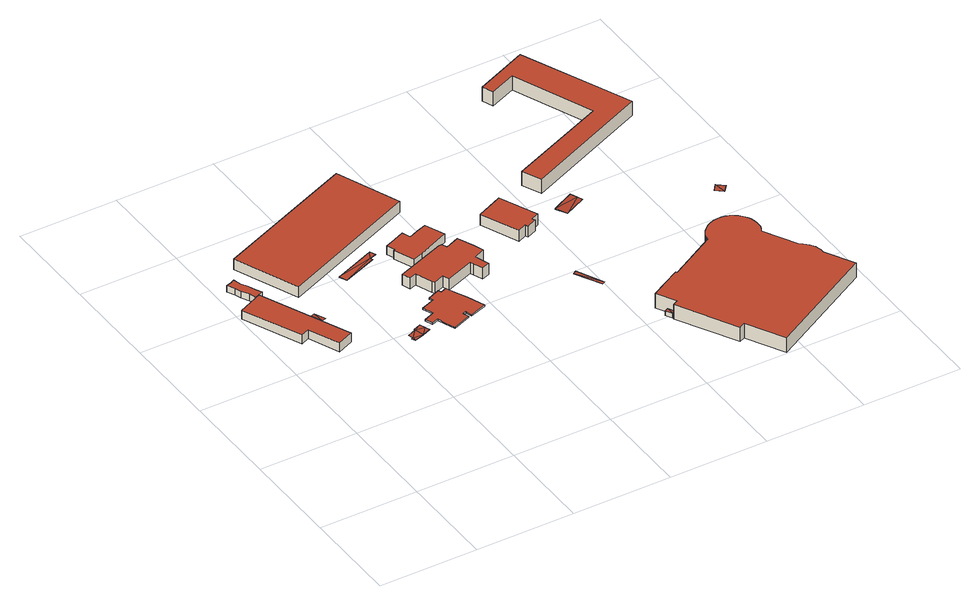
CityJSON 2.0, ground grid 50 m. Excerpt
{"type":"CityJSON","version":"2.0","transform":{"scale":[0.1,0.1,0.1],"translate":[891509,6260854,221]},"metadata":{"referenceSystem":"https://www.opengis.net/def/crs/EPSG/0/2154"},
"CityObjects":{
"building1":{"type":"Building","attributes":{"class":"Building"},"children":["building1-1"]},
"building1-1":{"type":"BuildingPart","parents":["building1"],"geometry":[{"type":"Solid","lod":"2.2","boundaries":[[[[0,1,2,3,4,5]],[[6,7,8,9,10,11]],[[11,10,4,5]],[[10,9,3,4]],[[9,8,2,3]],[[8,7,1,2]],[[7,6,0,1]],[[6,11,5,0]]]],"semantics":{"surfaces":[{"type":"GroundSurface"},{"type":"RoofSurface"},{"type":"WallSurface","on_footprint_edge":true}],"values":[[0,1,2,2,2,2,2,2]]}}]},
"building2":{"type":"Building","attributes":{"class":"Building"},"children":["building2-1"]},
"building2-1":{"type":"BuildingPart","parents":["building2"],"geometry":[{"type":"Solid","lod":"2.2","boundaries":[[[[12,13,14,15,16,17,18,19,20,21,22,23]],[[24,25,26,27,28,29,30,31,32,33,34,35]],[[35,34,22,23]],[[34,33,21,22]],[[33,32,20,21]],[[32,31,19,20]],[[31,30,18,19]],[[30,29,17,18]],[[29,28,16,17]],[[28,27,15,16]],[[27,26,14,15]],[[26,25,13,14]],[[25,24,12,13]],[[24,35,23,12]]]],"semantics":{"surfaces":[{"type":"GroundSurface"},{"type":"RoofSurface"},{"type":"WallSurface","on_footprint_edge":true}],"values":[[0,1,2,2,2,2,2,2,2,2,2,2,2,2]]}}]},
"building3":{"type":"Building","attributes":{"class":"Building"},"children":["building3-1"]},
"building3-1":{"type":"BuildingPart","parents":["building3"],"geometry":[{"type":"MultiSurface","lod":"2.2","boundaries":[[[36,37,38]],[[39,36,38]],[[40,41,42,43]],[[38,37,42,43]],[[37,44,41,42]],[[44,45,40,41]],[[45,38,43,40]]],"semantics":{"surfaces":[{"type":"RoofSurface","rf_azimuth":23.73,"rf_slope":4.4},{"type":"GroundSurface"},{"type":"WallSurface","on_footprint_edge":true}],"values":[0,0,1,2,2,2,2]}}]},
"building4":{"type":"Building","attributes":{"class":"Building"},"children":["building4-1"]},
"building4-1":{"type":"BuildingPart","parents":["building4"],"geometry":[{"type":"Solid","lod":"2.2","boundaries":[[[[46,47,48]],[[49,46,48]],[[50,49,51]],[[48,51,49]],[[51,48,52]],[[53,54,52]],[[51,52,54]],[[55,52,48]],[[56,57,58,59,60,61,62,63,64,65]],[[55,48,64,65]],[[48,47,63,64]],[[47,46,62,63]],[[46,49,61,62]],[[49,50,60,61]],[[50,51,59,60]],[[51,54,58,59]],[[54,53,57,58]],[[53,52,56,57]],[[52,55,65,56]]]],"semantics":{"surfaces":[{"type":"RoofSurface","rf_azimuth":281.44,"rf_slope":2.01},{"type":"GroundSurface"},{"type":"WallSurface","on_footprint_edge":true}],"values":[[0,0,0,0,0,0,0,0,1,2,2,2,2,2,2,2,2,2,2]]}}]},
"building5":{"type":"Building","attributes":{"class":"Building"},"children":["building5-1"]},
"building5-1":{"type":"BuildingPart","parents":["building5"],"geometry":[{"type":"Solid","lod":"2.2","boundaries":[[[[66,67,68]],[[69,70,66]],[[69,66,71]],[[68,71,66]],[[72,69,73,74,75,76]],[[68,67,75,76]],[[67,66,74,75]],[[66,70,73,74]],[[70,69,73]],[[71,72,69]],[[71,68,76,72]]]],"semantics":{"surfaces":[{"type":"RoofSurface","rf_azimuth":265.82,"rf_slope":1.66},{"type":"GroundSurface"},{"type":"WallSurface","on_footprint_edge":true}],"values":[[0,0,0,0,1,2,2,2,2,2,2]]}}]},
"building6":{"type":"Building","attributes":{"class":"Building"},"children":["building6-1"]},
"building6-1":{"type":"BuildingPart","parents":["building6"],"geometry":[{"type":"Solid","lod":"2.2","boundaries":[[[[77,78,79,80]],[[81,82,83,84]],[[84,83,79,80]],[[83,82,78,79]],[[82,81,77,78]],[[81,84,80,77]]]],"semantics":{"surfaces":[{"type":"GroundSurface"},{"type":"RoofSurface"},{"type":"WallSurface","on_footprint_edge":true}],"values":[[0,1,2,2,2,2]]}}]},
"building7":{"type":"Building","attributes":{"class":"Building"},"children":["building7-1"]},
"building7-1":{"type":"BuildingPart","parents":["building7"],"geometry":[{"type":"Solid","lod":"2.2","boundaries":[[[[85,86,87,88,89,90,91,92,93,94,95,96,97,98,99,100,101,102,103,104]],[[105,106,107,108,109,110,111,112,113,114,115,116,117,118,119,120,121,122,123,124]],[[124,123,103,104]],[[123,122,102,103]],[[122,121,101,102]],[[121,120,100,101]],[[120,119,99,100]],[[119,118,98,99]],[[118,117,97,98]],[[117,116,96,97]],[[116,115,95,96]],[[115,114,94,95]],[[114,113,93,94]],[[113,112,92,93]],[[112,111,91,92]],[[111,110,90,91]],[[110,109,89,90]],[[109,108,88,89]],[[108,107,87,88]],[[107,106,86,87]],[[106,105,85,86]],[[105,124,104,85]]]],"semantics":{"surfaces":[{"type":"GroundSurface"},{"type":"RoofSurface"},{"type":"WallSurface","on_footprint_edge":true}],"values":[[0,1,2,2,2,2,2,2,2,2,2,2,2,2,2,2,2,2,2,2,2,2]]}}]},
"building8":{"type":"Building","attributes":{"class":"Building"},"children":["building8-1"]},
"building8-1":{"type":"BuildingPart","parents":["building8"],"geometry":[{"type":"Solid","lod":"2.2","boundaries":[[[[125,126,127,128,129,130,131,132,133,134,135,136,137,138,139,140,141,142,143]],[[144,145,146,147,148,149,150,151,152,153,154,155,156,157,158,159,160,161,162]],[[162,161,142,143]],[[161,160,141,142]],[[160,159,140,141]],[[159,158,139,140]],[[158,157,138,139]],[[157,156,137,138]],[[156,155,136,137]],[[155,154,135,136]],[[154,153,134,135]],[[153,152,133,134]],[[152,151,132,133]],[[151,150,131,132]],[[150,149,130,131]],[[149,148,129,130]],[[148,147,128,129]],[[147,146,127,128]],[[146,145,126,127]],[[145,144,125,126]],[[144,162,143,125]]]],"semantics":{"surfaces":[{"type":"GroundSurface"},{"type":"RoofSurface"},{"type":"WallSurface","on_footprint_edge":true}],"values":[[0,1,2,2,2,2,2,2,2,2,2,2,2,2,2,2,2,2,2,2,2]]}}]},
"building9":{"type":"Building","attributes":{"class":"Building"},"children":["building9-1"]},
"building9-1":{"type":"BuildingPart","parents":["building9"],"geometry":[{"type":"Solid","lod":"2.2","boundaries":[[[[163,164,165,166,167,168,169,170,171,172,173]],[[174,175,176,177,178,179,180,181,182,183,184]],[[184,183,172,173]],[[183,182,171,172]],[[182,181,170,171]],[[181,180,169,170]],[[180,179,168,169]],[[179,178,167,168]],[[178,177,166,167]],[[177,176,165,166]],[[176,175,164,165]],[[175,174,163,164]],[[174,184,173,163]]]],"semantics":{"surfaces":[{"type":"GroundSurface"},{"type":"RoofSurface"},{"type":"WallSurface","on_footprint_edge":true}],"values":[[0,1,2,2,2,2,2,2,2,2,2,2,2]]}}]},
"building10":{"type":"Building","attributes":{"class":"Building"},"children":["building10-1"]},
"building10-1":{"type":"BuildingPart","parents":["building10"],"geometry":[{"type":"Solid","lod":"2.2","boundaries":[[[[185,186,187]],[[188,185,187]],[[188,185,189,190]],[[187,186,189,190]],[[186,185,189]],[[187,190,188]]]],"semantics":{"surfaces":[{"type":"RoofSurface","rf_azimuth":277.16,"rf_slope":2.32},{"type":"GroundSurface"},{"type":"WallSurface","on_footprint_edge":true}],"values":[[0,0,1,2,2,2]]}}]},
"building11":{"type":"Building","attributes":{"class":"Building"},"children":["building11-1"]},
"building11-1":{"type":"BuildingPart","parents":["building11"],"geometry":[{"type":"Solid","lod":"2.2","boundaries":[[[[191,192,193,194,195,196,197,198]],[[199,200,201,202,203,204,205,206]],[[206,205,197,198]],[[205,204,196,197]],[[204,203,195,196]],[[203,202,194,195]],[[202,201,193,194]],[[201,200,192,193]],[[200,199,191,192]],[[199,206,198,191]]]],"semantics":{"surfaces":[{"type":"GroundSurface"},{"type":"RoofSurface"},{"type":"WallSurface","on_footprint_edge":true}],"values":[[0,1,2,2,2,2,2,2,2,2]]}}]},
"building12":{"type":"Building","attributes":{"class":"Building"},"children":["building12-1"]},
"building12-1":{"type":"BuildingPart","parents":["building12"],"geometry":[{"type":"Solid","lod":"2.2","boundaries":[[[[207,208,209]],[[210,209,208]],[[211,212,213,214]],[[210,208,213,214]],[[208,207,212,213]],[[207,209,211,212]],[[209,210,214,211]]]],"semantics":{"surfaces":[{"type":"RoofSurface","rf_azimuth":287.35,"rf_slope":2.29},{"type":"GroundSurface"},{"type":"WallSurface","on_footprint_edge":true}],"values":[[0,0,1,2,2,2,2]]}}]},
"building13":{"type":"Building","attributes":{"class":"Building"},"children":["building13-1"]},
"building13-1":{"type":"BuildingPart","parents":["building13"],"geometry":[{"type":"Solid","lod":"2.2","boundaries":[[[[215,216,217]],[[218,217,216]],[[219,217,218]],[[220,221,222,218,223]],[[219,218,223]],[[216,222,218]],[[216,215,221,222]],[[215,217,220,221]],[[217,219,223,220]]]],"semantics":{"surfaces":[{"type":"RoofSurface","rf_azimuth":289.12,"rf_slope":3.52},{"type":"GroundSurface"},{"type":"WallSurface","on_footprint_edge":true}],"values":[[0,0,0,1,2,2,2,2,2]]}}]},
"building14":{"type":"Building","attributes":{"class":"Building"},"children":["building14-1"]},
"building14-1":{"type":"BuildingPart","parents":["building14"],"geometry":[{"type":"Solid","lod":"2.2","boundaries":[[[[224,225,226,227,228,229,230,231,232,233,234,235,236,237,238,239,240,241,242,243,244,245,246,247,248,249,250,251,252,253,254,255,256,257,258,259,260,261,262,263,264,265,266,267]],[[268,269,270,271,272,273,274,275,276,277,278,279,280,281,282,283,284,285,286,287,288,289,290,291,292,293,294,295,296,297,298,299,300,301,302,303,304,305,306,307,308,309,310,311]],[[311,310,266,267]],[[310,309,265,266]],[[309,308,264,265]],[[308,307,263,264]],[[307,306,262,263]],[[306,305,261,262]],[[305,304,260,261]],[[304,303,259,260]],[[303,302,258,259]],[[302,301,257,258]],[[301,300,256,257]],[[300,299,255,256]],[[299,298,254,255]],[[298,297,253,254]],[[297,296,252,253]],[[296,295,251,252]],[[295,294,250,251]],[[294,293,249,250]],[[293,292,248,249]],[[292,291,247,248]],[[291,290,246,247]],[[290,289,245,246]],[[289,288,244,245]],[[288,287,243,244]],[[287,286,242,243]],[[286,285,241,242]],[[285,284,240,241]],[[284,283,239,240]],[[283,282,238,239]],[[282,281,237,238]],[[281,280,236,237]],[[280,279,235,236]],[[279,278,234,235]],[[278,277,233,234]],[[277,276,232,233]],[[276,275,231,232]],[[275,274,230,231]],[[274,273,229,230]],[[273,272,228,229]],[[272,271,227,228]],[[271,270,226,227]],[[270,269,225,226]],[[269,268,224,225]],[[268,311,267,224]]]],"semantics":{"surfaces":[{"type":"GroundSurface"},{"type":"RoofSurface"},{"type":"WallSurface","on_footprint_edge":true}],"values":[[0,1,2,2,2,2,2,2,2,2,2,2,2,2,2,2,2,2,2,2,2,2,2,2,2,2,2,2,2,2,2,2,2,2,2,2,2,2,2,2,2,2,2,2,2,2]]}}]},
"building15":{"type":"Building","attributes":{"class":"Building"},"children":["building15-1"]},
"building15-1":{"type":"BuildingPart","parents":["building15"],"geometry":[{"type":"Solid","lod":"2.2","boundaries":[[[[312,313,314,315,316,317,318,319]],[[320,321,322,323,324,325,326,327]],[[327,326,318,319]],[[326,325,317,318]],[[325,324,316,317]],[[324,323,315,316]],[[323,322,314,315]],[[322,321,313,314]],[[321,320,312,313]],[[320,327,319,312]]]],"semantics":{"surfaces":[{"type":"GroundSurface"},{"type":"RoofSurface"},{"type":"WallSurface","on_footprint_edge":true}],"values":[[0,1,2,2,2,2,2,2,2,2]]}}]},
"building16":{"type":"Building","attributes":{"class":"Building"},"children":["building16-1"]},
"building16-1":{"type":"BuildingPart","parents":["building16"],"geometry":[{"type":"Solid","lod":"2.2","boundaries":[[[[328,329,330]],[[331,330,329]],[[332,328,333,334]],[[331,329,333,334]],[[329,328,333]],[[330,332,328]],[[330,331,334,332]]]],"semantics":{"surfaces":[{"type":"RoofSurface","rf_azimuth":242.21,"rf_slope":6.3},{"type":"GroundSurface"},{"type":"WallSurface","on_footprint_edge":true}],"values":[[0,0,1,2,2,2,2]]}}]}
},
"vertices":[
[124,1512,22],[1,1457,22],[131,1163,22],[174,1182,22],[241,1028,22],[321,1063,22],[124,1512,71],[1,1457,71],[131,1163,71],[174,1182,71],[241,1028,71],[321,1063,71],
[106,1638,22],[94,1676,22],[74,1665,22],[49,1659,22],[70,1622,22],[80,1588,22],[101,1553,22],[111,1517,22],[131,1527,22],[156,1535,22],[139,1568,22],[125,1604,22],[106,1638,59],[94,1676,59],[74,1665,59],[49,1659,59],[70,1622,59],[80,1588,59],[101,1553,59],[111,1517,59],[131,1527,59],[156,1535,59],[139,1568,59],[125,1604,59],
[271,1290,50],[251,1281,52],[273,1226,52],[296,1235,50],[296,1235,25],[271,1290,25],[251,1281,25],[273,1226,25],[271,1290,26],[296,1235,26],
[630,990,40],[593,975,40],[595,969,40],[642,961,39],[650,939,38],[610,922,38],[557,927,38],[548,923,38],[557,905,38],[550,952,39],[557,927,37],[548,923,37],[557,905,37],[610,922,37],[650,939,37],[642,961,37],[630,990,37],[593,975,37],[595,969,37],[550,952,37],
[697,1507,46],[732,1520,46],[719,1549,47],[528,1428,43],[702,1496,46],[510,1467,44],[510,1467,43],[702,1496,43],[697,1507,43],[732,1520,43],[719,1549,43],
[986,1727,45],[857,2048,45],[146,1756,45],[280,1433,45],[986,1727,104],[857,2048,104],[146,1756,104],[280,1433,104],
[731,939,37],[751,888,37],[844,924,37],[832,954,37],[850,961,37],[861,927,37],[946,958,37],[911,1048,37],[885,1103,37],[873,1133,37],[866,1151,37],[835,1138,37],[829,1154,37],[766,1129,37],[774,1109,37],[704,1081,37],[724,1028,37],[669,1004,37],[683,966,37],[717,980,37],[731,939,44],[751,888,44],[844,924,44],[832,954,44],[850,961,44],[861,927,44],[946,958,44],[911,1048,44],[885,1103,44],[873,1133,44],[866,1151,44],[835,1138,44],[829,1154,44],[766,1129,44],[774,1109,44],[704,1081,44],[724,1028,44],[669,1004,44],[683,966,44],[717,980,44],
[801,1159,43],[806,1145,43],[860,1167,43],[873,1133,43],[1015,1188,43],[1022,1172,43],[1039,1125,43],[1080,1140,43],[1063,1188,43],[1057,1209,43],[1112,1236,43],[1094,1284,43],[1059,1366,43],[988,1338,43],[977,1365,43],[963,1365,43],[716,1272,43],[731,1229,43],[767,1244,43],[801,1159,103],[806,1145,103],[860,1167,103],[873,1133,103],[1015,1188,103],[1022,1172,103],[1039,1125,103],[1080,1140,103],[1063,1188,103],[1057,1209,103],[1112,1236,103],[1094,1284,103],[1059,1366,103],[988,1338,103],[977,1365,103],[963,1365,103],[716,1272,103],[731,1229,103],[767,1244,103],
[899,1501,44],[883,1543,44],[831,1521,44],[775,1498,44],[791,1457,44],[784,1454,44],[826,1350,44],[879,1371,44],[1038,1438,44],[998,1538,44],[947,1520,44],[899,1501,90],[883,1543,90],[831,1521,90],[775,1498,90],[791,1457,90],[784,1454,90],[826,1350,90],[879,1371,90],[1038,1438,90],[998,1538,90],[947,1520,90],
[1497,846,22],[1427,975,28],[1413,967,27],[1483,838,22],[1427,975,22],[1413,967,22],
[1451,1327,47],[1367,1517,47],[1235,1459,47],[1318,1268,47],[1361,1287,47],[1367,1274,47],[1418,1295,47],[1410,1309,47],[1451,1327,107],[1367,1517,107],[1235,1459,107],[1318,1268,107],[1361,1287,107],[1367,1274,107],[1418,1295,107],[1410,1309,107],
[1605,514,34],[1623,483,32],[1623,524,34],[1641,493,32],[1623,524,9],[1605,514,9],[1623,483,9],[1641,493,9],
[1680,1428,60],[1570,1374,59],[1697,1396,58],[1601,1319,55],[1709,1372,56],[1697,1396,55],[1680,1428,55],[1570,1374,55],[1709,1372,55],
[1650,488,8],[1623,474,8],[1785,179,8],[1813,194,8],[1916,5,8],[2464,309,8],[2385,453,8],[2384,463,8],[2384,474,8],[2381,486,8],[2379,495,8],[2375,505,8],[2369,516,8],[2360,529,8],[2349,541,8],[2338,552,8],[2326,560,8],[2233,728,8],[2241,742,8],[2247,755,8],[2249,770,8],[2249,790,8],[2246,808,8],[2241,828,8],[2234,842,8],[2221,861,8],[2206,876,8],[2189,888,8],[2174,897,8],[2155,903,8],[2136,906,8],[2114,906,8],[2094,903,8],[2073,896,8],[2055,886,8],[2037,872,8],[2023,857,8],[2011,836,8],[2004,816,8],[2002,800,8],[1851,716,8],[1760,665,8],[1756,673,8],[1597,585,8],[1650,488,87],[1623,474,87],[1785,179,87],[1813,194,87],[1916,5,87],[2464,309,87],[2385,453,87],[2384,463,87],[2384,474,87],[2381,486,87],[2379,495,87],[2375,505,87],[2369,516,87],[2360,529,87],[2349,541,87],[2338,552,87],[2326,560,87],[2233,728,87],[2241,742,87],[2247,755,87],[2249,770,87],[2249,790,87],[2246,808,87],[2241,828,87],[2234,842,87],[2221,861,87],[2206,876,87],[2189,888,87],[2174,897,87],[2155,903,87],[2136,906,87],[2114,906,87],[2094,903,87],[2073,896,87],[2055,886,87],[2037,872,87],[2023,857,87],[2011,836,87],[2004,816,87],[2002,800,87],[1851,716,87],[1760,665,87],[1756,673,87],[1597,585,87],
[1959,2294,85],[1693,2180,85],[1716,2125,85],[1846,2179,85],[2014,1775,85],[1516,1566,85],[1559,1469,85],[2198,1745,85],[1959,2294,162],[1693,2180,162],[1716,2125,162],[1846,2179,162],[2014,1775,162],[1516,1566,162],[1559,1469,162],[2198,1745,162],
[2256,1158,25],[2292,1128,24],[2280,1187,29],[2317,1156,28],[2280,1187,25],[2292,1128,25],[2317,1156,25]
]}
